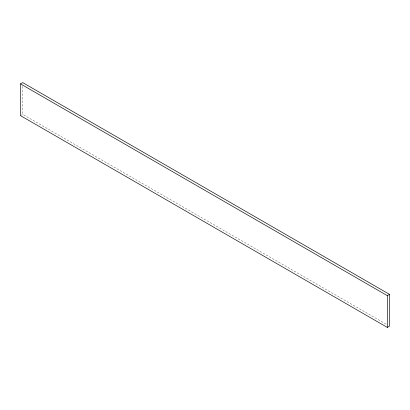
<?xml version="1.0" encoding="UTF-8"?>
<svg xmlns="http://www.w3.org/2000/svg" width="410" height="410" viewBox="0 0 410 410"><rect width="100%" height="100%" fill="white"/><g stroke="black" fill="none" stroke-linecap="round" stroke-linejoin="round"><path stroke-width="0.31" stroke-dasharray="2.05 1.54" d="M20.5 115.635L22.699 114.364L387.286 324.853M22.699 86.407L22.699 114.364"/><path stroke-width="0.61" d="M20.5 83.865L22.699 82.594L389.5 294.365L389.5 326.135L387.301 327.405L20.5 115.635L20.5 83.865L387.301 295.636L389.5 294.365M387.301 295.636L387.301 327.405"/></g></svg>
